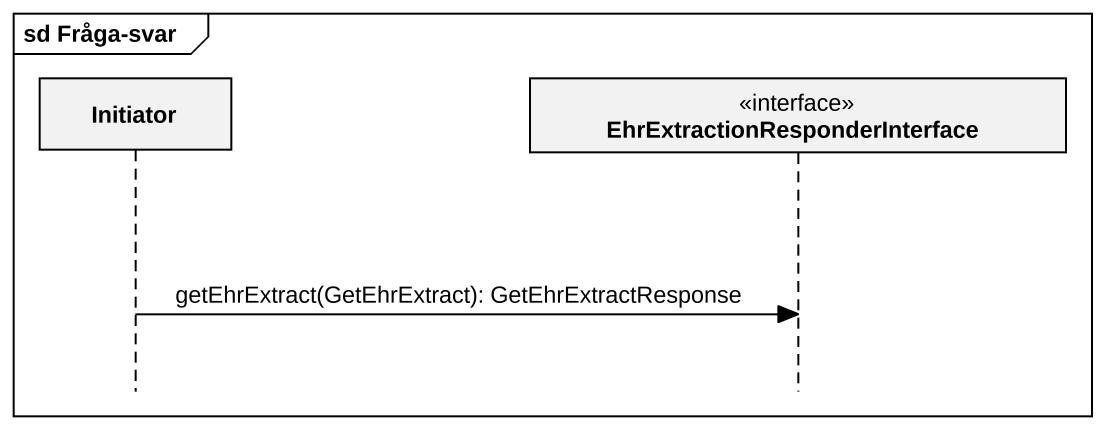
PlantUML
@startuml
mainframe sd Fråga-svar
hide footbox
participant Initiator
participant "EhrExtractionResponderInterface" as EhrExtractionResponderInterf <<interface>>

Initiator -> EhrExtractionResponderInterf : getEhrExtract(GetEhrExtract): GetEhrExtractResponse
@enduml
